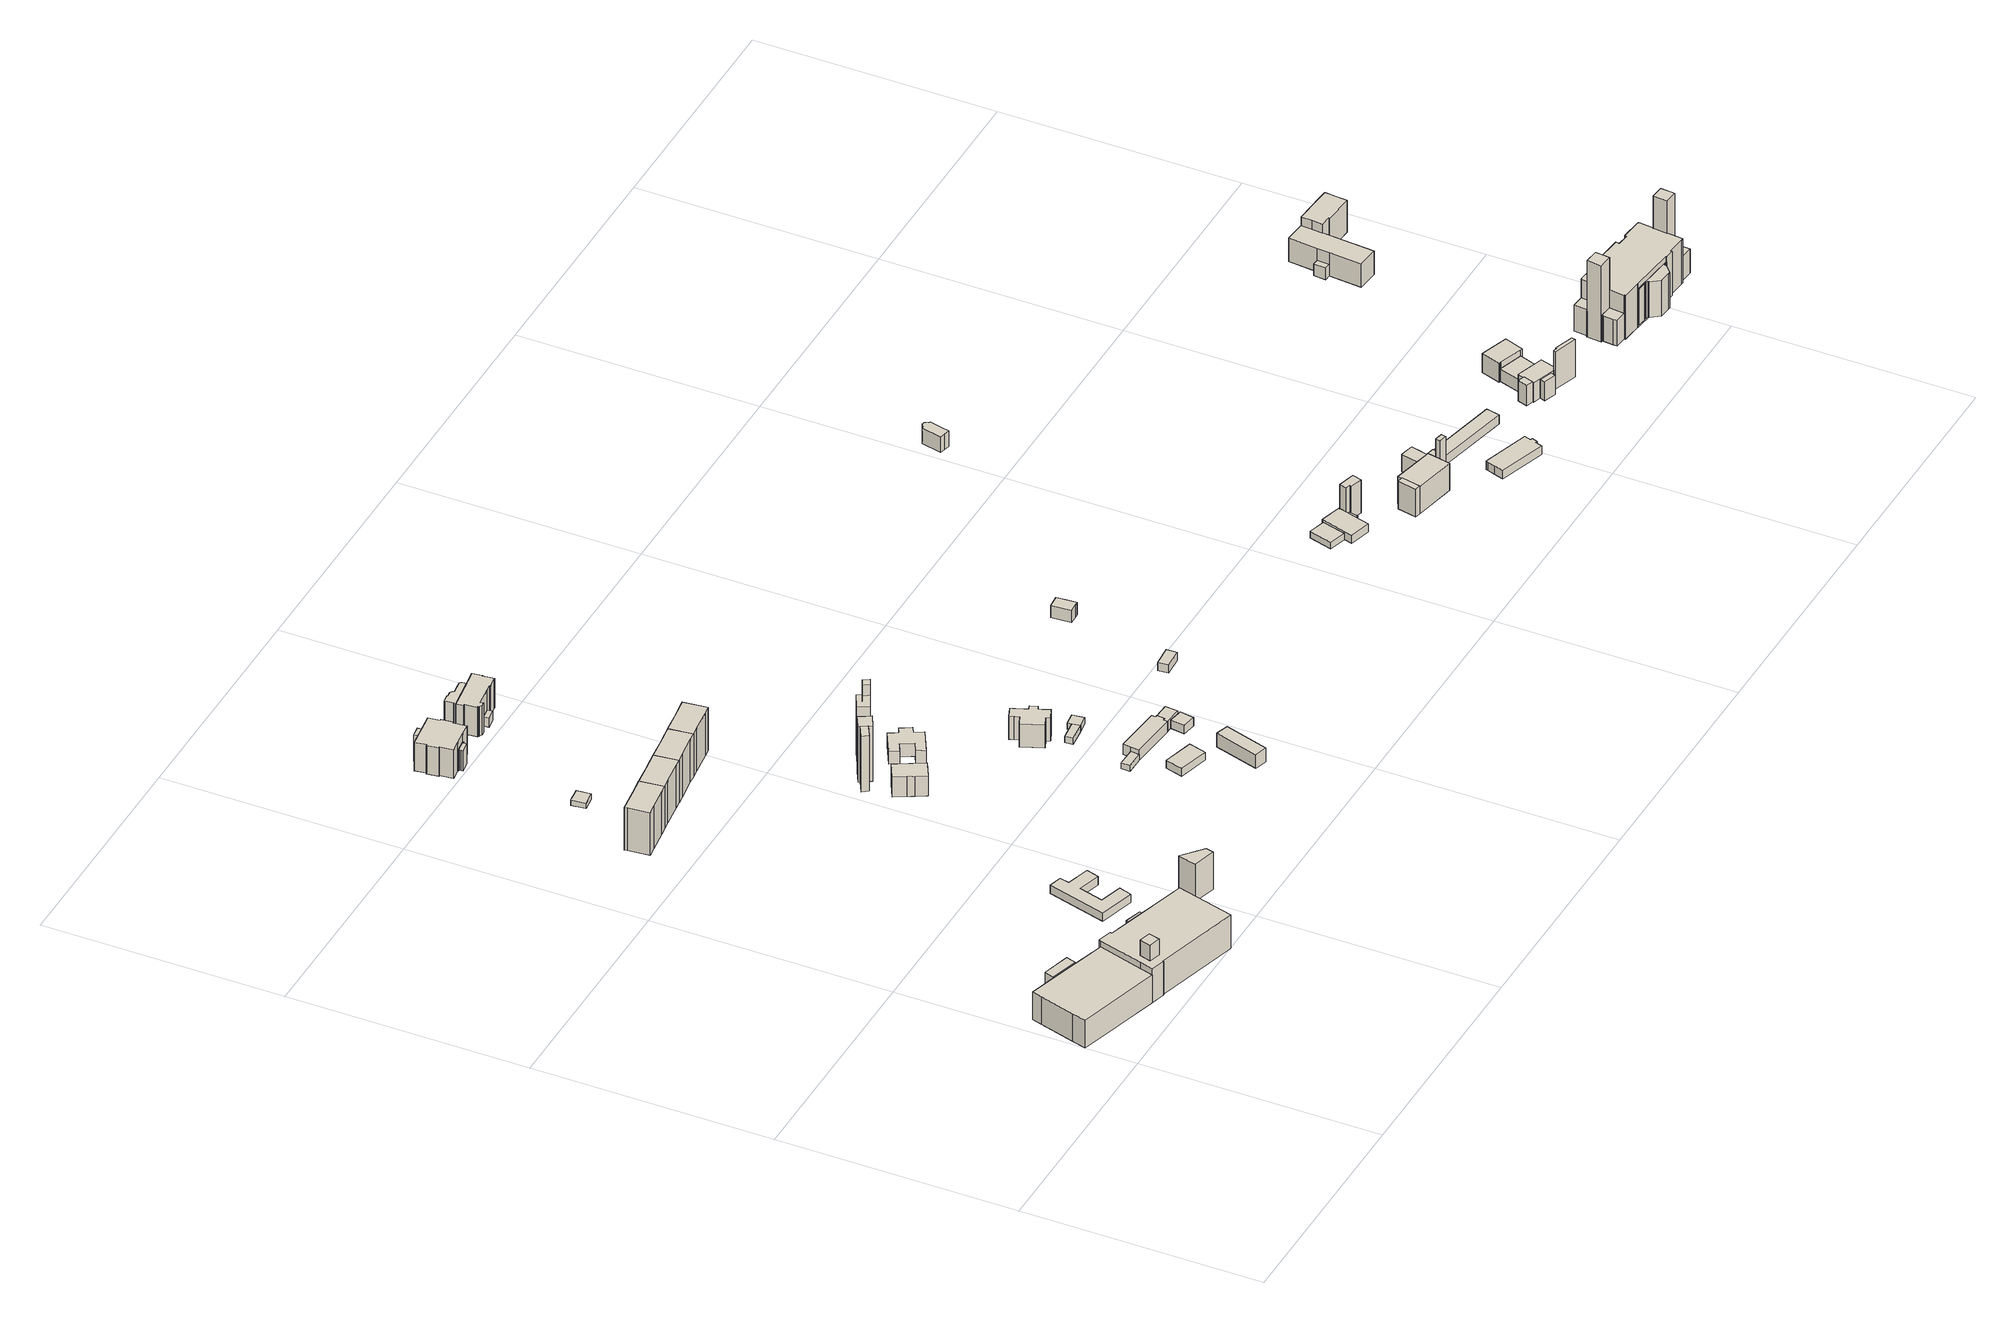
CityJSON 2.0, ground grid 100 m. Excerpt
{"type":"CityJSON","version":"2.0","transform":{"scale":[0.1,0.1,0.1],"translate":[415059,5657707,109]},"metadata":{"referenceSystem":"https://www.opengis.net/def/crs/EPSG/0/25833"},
"CityObjects":{
"building1":{"type":"Building","attributes":{"Dachtyp_tdc":"tdcLeanToRoof","Gemeindeschluessel":14612000,"Dachneigung":0,"QualitaetDacherkennung":100,"Geometrietyp2DReferenz":"3000","measuredHeight":12.72,"function":"31001_9998","roofType":"2100"},"geometry":[{"type":"Solid","lod":"1","boundaries":[[[[0,1,2,3,4,5,6,7,8]],[[9,10,11,12,13,14,15,16,17]],[[8,10,9,0]],[[7,11,10,8]],[[6,12,11,7]],[[5,13,12,6]],[[4,14,13,5]],[[3,15,14,4]],[[2,16,15,3]],[[1,17,16,2]],[[0,9,17,1]]]]}]},
"building2":{"type":"Building","attributes":{"Gemeindeschluessel":14612000,"Dachtyp_tdc":"tdcLeanToRoof","Dachneigung":0,"QualitaetDacherkennung":100,"Geometrietyp2DReferenz":"3000","measuredHeight":7.77,"function":"31001_9998","roofType":"2100"},"geometry":[{"type":"Solid","lod":"1","boundaries":[[[[18,19,20,21]],[[22,23,24,25]],[[21,23,22,18]],[[20,24,23,21]],[[19,25,24,20]],[[18,22,25,19]]]]}]},
"building3":{"type":"Building","attributes":{"Gemeindeschluessel":14612000,"Geometrietyp2DReferenz":"3000","BezugspunktDach":"2000","function":"31001_9998"},"children":["building3-1","building3-2"]},
"building3-1":{"type":"BuildingPart","attributes":{"Dachtyp_tdc":"tdcPyramidRoof","Dachneigung":71.19,"QualitaetDacherkennung":0,"Geometrietyp2DReferenz":"3000","measuredHeight":6.34},"parents":["building3"],"geometry":[{"type":"Solid","lod":"1","boundaries":[[[[26,27,28,29]],[[30,31,32,33]],[[29,31,30,26]],[[28,32,31,29]],[[27,33,32,28]],[[26,30,33,27]]]]}]},
"building3-2":{"type":"BuildingPart","attributes":{"Dachtyp_tdc":"tdcLeanToRoof","Dachneigung":0,"QualitaetDacherkennung":0,"Geometrietyp2DReferenz":"3000","measuredHeight":15.5},"parents":["building3"],"geometry":[{"type":"Solid","lod":"1","boundaries":[[[[34,35,36,37,38,39,40,41,42,43,44,45]],[[10,9,17,46,47,48,49,50,51,52,53,54]],[[45,9,10,34]],[[44,17,9,45]],[[43,46,17,44]],[[42,47,46,43]],[[41,48,47,42]],[[40,49,48,41]],[[39,50,49,40]],[[38,51,50,39]],[[37,52,51,38]],[[36,53,52,37]],[[35,54,53,36]],[[34,10,54,35]]]]}]},
"building4":{"type":"Building","attributes":{"Dachtyp_tdc":"tdcLeanToRoof","Gemeindeschluessel":14612000,"Dachneigung":0,"QualitaetDacherkennung":100,"Geometrietyp2DReferenz":"3000","measuredHeight":8.53,"function":"31001_9998","roofType":"2100"},"geometry":[{"type":"Solid","lod":"1","boundaries":[[[[55,56,57,58]],[[59,60,61,62]],[[58,60,59,55]],[[57,61,60,58]],[[56,62,61,57]],[[55,59,62,56]]]]}]},
"building5":{"type":"Building","attributes":{"Dachtyp_tdc":"tdcPolyFlatRoof","Gemeindeschluessel":14612000,"Dachneigung":0,"QualitaetDacherkennung":57,"Geometrietyp2DReferenz":"3000","measuredHeight":19.57,"function":"31001_9998","roofType":"1000"},"geometry":[{"type":"Solid","lod":"1","boundaries":[[[[63,64,65,66,67,68,69,70,71,72]],[[73,74,75,76,77,78,79,80,81,82]],[[72,74,73,63]],[[71,75,74,72]],[[70,76,75,71]],[[69,77,76,70]],[[68,78,77,69]],[[67,79,78,68]],[[66,80,79,67]],[[65,81,80,66]],[[64,82,81,65]],[[63,73,82,64]]]]}]},
"building6":{"type":"Building","attributes":{"Dachtyp_tdc":"tdcFreeFormRoof","Gemeindeschluessel":14612000,"Dachneigung":23.3,"QualitaetDacherkennung":18,"Geometrietyp2DReferenz":"3000","measuredHeight":4.49,"function":"31001_9998","roofType":"5000"},"geometry":[{"type":"Solid","lod":"1","boundaries":[[[[83,84,85,86,87,88,89,90,91,92]],[[93,94,95,96,97,98,99,100,101,102]],[[92,94,93,83]],[[91,95,94,92]],[[90,96,95,91]],[[89,97,96,90]],[[88,98,97,89]],[[87,99,98,88]],[[86,100,99,87]],[[85,101,100,86]],[[84,102,101,85]],[[83,93,102,84]]]]}]},
"building7":{"type":"Building","attributes":{"Dachtyp_tdc":"tdcPolyFlatRoof","Gemeindeschluessel":14612000,"Dachneigung":0,"QualitaetDacherkennung":59,"Geometrietyp2DReferenz":"3000","measuredHeight":19.53,"function":"31001_9998","roofType":"1000"},"geometry":[{"type":"Solid","lod":"1","boundaries":[[[[66,65,103,104,105,106,107,108]],[[109,110,111,112,113,114,115,116]],[[108,110,109,66]],[[107,111,110,108]],[[106,112,111,107]],[[105,113,112,106]],[[104,114,113,105]],[[103,115,114,104]],[[65,116,115,103]],[[66,109,116,65]]]]}]},
"building8":{"type":"Building","attributes":{"Dachtyp_tdc":"tdcPolyFlatRoof","Gemeindeschluessel":14612000,"Dachneigung":0,"QualitaetDacherkennung":91,"Geometrietyp2DReferenz":"3000","measuredHeight":2.49,"function":"31001_9998","roofType":"1000"},"geometry":[{"type":"Solid","lod":"1","boundaries":[[[[117,118,119,120]],[[121,122,123,124]],[[120,122,121,117]],[[119,123,122,120]],[[118,124,123,119]],[[117,121,124,118]]]]}]},
"building9":{"type":"Building","attributes":{"Dachtyp_tdc":"tdcFreeFormRoof","Gemeindeschluessel":14612000,"Dachneigung":44.5,"QualitaetDacherkennung":0,"Geometrietyp2DReferenz":"3000","BezugspunktDach":"2000","measuredHeight":17.09,"function":"31001_9998"},"geometry":[{"type":"Solid","lod":"1","boundaries":[[[[125,126,127,128,129]],[[130,131,132,133,134]],[[129,131,130,125]],[[128,132,131,129]],[[127,133,132,128]],[[126,134,133,127]],[[125,130,134,126]]]]}]},
"building10":{"type":"Building","attributes":{"Gemeindeschluessel":14612000,"Geometrietyp2DReferenz":"3000","function":"31001_9998","roofType":"9999"},"children":["building10-1","building10-2","building10-3"]},
"building10-1":{"type":"BuildingPart","attributes":{"Dachtyp_tdc":"tdcFreeFormRoof","Dachneigung":57.21,"QualitaetDacherkennung":17,"Geometrietyp2DReferenz":"3000","measuredHeight":10.07,"roofType":"5000"},"parents":["building10"],"geometry":[{"type":"Solid","lod":"1","boundaries":[[[[135,136,137,138,139,140,141,142,143,144]],[[145,146,147,148,149,150,151,152,153,154]],[[143,146,145,144]],[[142,147,146,143]],[[141,148,147,142]],[[140,149,148,141]],[[139,150,149,140]],[[138,151,150,139]],[[137,152,151,138]],[[136,153,152,137]],[[135,154,153,136]],[[144,145,154,135]]]]}]},
"building10-2":{"type":"BuildingPart","attributes":{"Dachtyp_tdc":"tdcGableRoof","Dachneigung":24.87,"QualitaetDacherkennung":44,"Geometrietyp2DReferenz":"3000","measuredHeight":12.62,"roofType":"3100"},"parents":["building10"],"geometry":[{"type":"Solid","lod":"1","boundaries":[[[[155,156,157,158]],[[159,160,161,162]],[[158,160,159,155]],[[157,161,160,158]],[[156,162,161,157]],[[155,159,162,156]]]]}]},
"building10-3":{"type":"BuildingPart","attributes":{"Dachtyp_tdc":"tdcTentRoof","Dachneigung":30.24,"QualitaetDacherkennung":61,"Geometrietyp2DReferenz":"3000","measuredHeight":15.61,"roofType":"3500"},"parents":["building10"],"geometry":[{"type":"Solid","lod":"1","boundaries":[[[[163,164,165,166,167,168,169,170,171,172,173,174,175,176,177,178]],[[179,180,181,159,162,182,183,184,185,186,187,146,145,188,189,190]],[[178,180,179,163]],[[177,181,180,178]],[[176,159,181,177]],[[175,162,159,176]],[[174,182,162,175]],[[173,183,182,174]],[[172,184,183,173]],[[171,185,184,172]],[[170,186,185,171]],[[169,187,186,170]],[[168,146,187,169]],[[167,145,146,168]],[[166,188,145,167]],[[165,189,188,166]],[[164,190,189,165]],[[163,179,190,164]]]]}]},
"building11":{"type":"Building","attributes":{"Dachtyp_tdc":"tdcPolyFlatRoof","Gemeindeschluessel":14612000,"Dachneigung":0,"QualitaetDacherkennung":56,"Geometrietyp2DReferenz":"3000","measuredHeight":19.68,"function":"31001_9998","roofType":"1000"},"geometry":[{"type":"Solid","lod":"1","boundaries":[[[[191,192,193,194,195,196,106,105]],[[197,198,199,200,201,202,203,204]],[[105,198,197,191]],[[106,199,198,105]],[[196,200,199,106]],[[195,201,200,196]],[[194,202,201,195]],[[193,203,202,194]],[[192,204,203,193]],[[191,197,204,192]]]]}]},
"building12":{"type":"Building","attributes":{"Dachtyp_tdc":"tdcFreeFormRoof","Gemeindeschluessel":14612000,"Dachneigung":40.75,"QualitaetDacherkennung":78,"Geometrietyp2DReferenz":"3000","measuredHeight":10.86,"function":"31001_9998","roofType":"5000"},"geometry":[{"type":"Solid","lod":"1","boundaries":[[[[205,206,207,208,209,210]],[[211,212,213,214,215,216]],[[210,212,211,205]],[[209,213,212,210]],[[208,214,213,209]],[[207,215,214,208]],[[206,216,215,207]],[[205,211,216,206]]]]}]},
"building13":{"type":"Building","attributes":{"Dachtyp_tdc":"tdcPolyFlatRoof","Gemeindeschluessel":14612000,"Dachneigung":0,"QualitaetDacherkennung":56,"Geometrietyp2DReferenz":"3000","measuredHeight":19.77,"function":"31001_9998","roofType":"1000"},"geometry":[{"type":"Solid","lod":"1","boundaries":[[[[217,218,219,220,221,222,223,224,225]],[[226,227,203,202,228,229,230,231,232]],[[225,227,226,217]],[[224,203,227,225]],[[223,202,203,224]],[[222,228,202,223]],[[221,229,228,222]],[[220,230,229,221]],[[219,231,230,220]],[[218,232,231,219]],[[217,226,232,218]]]]}]},
"building14":{"type":"Building","attributes":{"Gemeindeschluessel":14612000,"Geometrietyp2DReferenz":"3000","function":"31001_9998","roofType":"9999"},"children":["building14-1","building14-2"]},
"building14-1":{"type":"BuildingPart","attributes":{"Dachtyp_tdc":"tdcFreeFormRoof","Dachneigung":58.9,"QualitaetDacherkennung":4,"Geometrietyp2DReferenz":"3000","measuredHeight":26.84,"roofType":"5000"},"parents":["building14"],"geometry":[{"type":"Solid","lod":"1","boundaries":[[[[233,234,235,236]],[[237,238,239,240]],[[236,238,237,233]],[[235,239,238,236]],[[234,240,239,235]],[[233,237,240,234]]]]}]},
"building14-2":{"type":"BuildingPart","attributes":{"Dachtyp_tdc":"tdcFreeFormRoof","Dachneigung":58.97,"QualitaetDacherkennung":3,"Geometrietyp2DReferenz":"3000","measuredHeight":27.86,"roofType":"5000"},"parents":["building14"],"geometry":[{"type":"Solid","lod":"1","boundaries":[[[[241,242,234,233,243,244]],[[245,246,247,237,240,248]],[[244,246,245,241]],[[243,247,246,244]],[[233,237,247,243]],[[234,240,237,233]],[[242,248,240,234]],[[241,245,248,242]]]]}]},
"building15":{"type":"Building","attributes":{"Gemeindeschluessel":14612000,"Geometrietyp2DReferenz":"3000","function":"31001_9998","roofType":"9999"},"children":["building15-1","building15-2","building15-3"]},
"building15-1":{"type":"BuildingPart","attributes":{"Dachtyp_tdc":"tdcFreeFormRoof","Dachneigung":43.82,"QualitaetDacherkennung":15,"Geometrietyp2DReferenz":"3000","measuredHeight":6.69,"roofType":"5000"},"parents":["building15"],"geometry":[{"type":"Solid","lod":"1","boundaries":[[[[249,250,251,252,253,254,255,256,257,258,259]],[[260,261,262,263,264,265,266,267,268,269,270]],[[259,261,260,249]],[[258,262,261,259]],[[257,263,262,258]],[[256,264,263,257]],[[255,265,264,256]],[[254,266,265,255]],[[253,267,266,254]],[[252,268,267,253]],[[251,269,268,252]],[[250,270,269,251]],[[249,260,270,250]]]]}]},
"building15-2":{"type":"BuildingPart","attributes":{"Dachtyp_tdc":"tdcFreeFormRoof","Dachneigung":46.06,"QualitaetDacherkennung":39,"Geometrietyp2DReferenz":"3000","measuredHeight":14.89,"roofType":"5000"},"parents":["building15"],"geometry":[{"type":"Solid","lod":"1","boundaries":[[[[271,272,273,274,275,276,277,278,279,280,281,282,283,284,285,286]],[[287,288,289,290,291,292,293,294,295,296,297,298,299,300,301,302]],[[286,288,287,271]],[[285,289,288,286]],[[284,290,289,285]],[[283,291,290,284]],[[282,292,291,283]],[[281,293,292,282]],[[280,294,293,281]],[[279,295,294,280]],[[278,296,295,279]],[[277,297,296,278]],[[276,298,297,277]],[[275,299,298,276]],[[274,300,299,275]],[[273,301,300,274]],[[272,302,301,273]],[[271,287,302,272]]]]}]},
"building15-3":{"type":"BuildingPart","attributes":{"Dachtyp_tdc":"tdcHipAndGableRoof","Dachneigung":36.45,"QualitaetDacherkennung":40,"Geometrietyp2DReferenz":"3000","measuredHeight":15.83,"roofType":"5000"},"parents":["building15"],"geometry":[{"type":"Solid","lod":"1","boundaries":[[[[303,304,305,306,307,308,309,310,311,312,313,314,315,316,317,318,319,320,321,322,323,324,325]],[[326,327,328,329,330,331,332,333,270,269,267,266,334,335,336,337,338,339,340,302,301,300,341]],[[325,327,326,303]],[[324,328,327,325]],[[323,329,328,324]],[[322,330,329,323]],[[321,331,330,322]],[[320,332,331,321]],[[319,333,332,320]],[[318,270,333,319]],[[317,269,270,318]],[[316,267,269,317]],[[315,266,267,316]],[[314,334,266,315]],[[313,335,334,314]],[[312,336,335,313]],[[311,337,336,312]],[[310,338,337,311]],[[309,339,338,310]],[[308,340,339,309]],[[307,302,340,308]],[[306,301,302,307]],[[305,300,301,306]],[[304,341,300,305]],[[303,326,341,304]]]]}]},
"building16":{"type":"Building","attributes":{"Gemeindeschluessel":14612000,"Geometrietyp2DReferenz":"3000","function":"31001_9998","roofType":"9999"},"children":["building16-1","building16-2"]},
"building16-1":{"type":"BuildingPart","attributes":{"Dachtyp_tdc":"tdcFreeFormRoof","Dachneigung":53.61,"QualitaetDacherkennung":6,"Geometrietyp2DReferenz":"3000","measuredHeight":31.07,"roofType":"5000"},"parents":["building16"],"geometry":[{"type":"Solid","lod":"1","boundaries":[[[[342,343,344,345]],[[346,347,348,349]],[[345,347,346,342]],[[344,348,347,345]],[[343,349,348,344]],[[342,346,349,343]]]]}]},
"building16-2":{"type":"BuildingPart","attributes":{"Dachtyp_tdc":"tdcGableRoof","Dachneigung":50.48,"QualitaetDacherkennung":3,"Geometrietyp2DReferenz":"3000","measuredHeight":27.42,"roofType":"3100"},"parents":["building16"],"geometry":[{"type":"Solid","lod":"1","boundaries":[[[[350,351,352,353]],[[354,355,349,356]],[[353,355,354,350]],[[352,349,355,353]],[[351,356,349,352]],[[350,354,356,351]]]]}]},
"building17":{"type":"Building","attributes":{"name":"Saloppe","Dachtyp_tdc":"tdcPolyFlatRoof","Gemeindeschluessel":14612000,"Dachneigung":5.24,"QualitaetDacherkennung":84,"Geometrietyp2DReferenz":"3000","measuredHeight":2.92,"function":"31001_2081","roofType":"2100"},"geometry":[{"type":"Solid","lod":"1","boundaries":[[[[357,358,359,360]],[[361,362,363,364]],[[360,362,361,357]],[[359,363,362,360]],[[358,364,363,359]],[[357,361,364,358]]]]}]},
"building18":{"type":"Building","attributes":{"Dachtyp_tdc":"tdcFreeFormRoof","Gemeindeschluessel":14612000,"Dachneigung":10.01,"QualitaetDacherkennung":29,"Geometrietyp2DReferenz":"3000","measuredHeight":7.7,"function":"31001_9998","roofType":"5000"},"geometry":[{"type":"Solid","lod":"1","boundaries":[[[[365,366,367,368,369,370,371,372,373,374,375,376]],[[377,378,379,380,381,382,383,384,385,386,387,388]],[[376,378,377,365]],[[375,379,378,376]],[[374,380,379,375]],[[373,381,380,374]],[[372,382,381,373]],[[371,383,382,372]],[[370,384,383,371]],[[369,385,384,370]],[[368,386,385,369]],[[367,387,386,368]],[[366,388,387,367]],[[365,377,388,366]]]]}]},
"building19":{"type":"Building","attributes":{"Dachtyp_tdc":"tdcPolyFlatRoof","Gemeindeschluessel":14612000,"Dachneigung":4.36,"QualitaetDacherkennung":92,"Geometrietyp2DReferenz":"3000","measuredHeight":3.87,"function":"31001_9998","roofType":"2100"},"geometry":[{"type":"Solid","lod":"1","boundaries":[[[[389,390,391,392]],[[393,394,395,396]],[[392,394,393,389]],[[391,395,394,392]],[[390,396,395,391]],[[389,393,396,390]]]]}]},
"building20":{"type":"Building","attributes":{"name":"Saloppe","Dachtyp_tdc":"tdcHipAndGableRoof","Gemeindeschluessel":14612000,"Dachneigung":24.17,"QualitaetDacherkennung":67,"Geometrietyp2DReferenz":"3000","measuredHeight":5.65,"function":"31001_2081","roofType":"5000"},"geometry":[{"type":"Solid","lod":"1","boundaries":[[[[397,398,399,400,401,402,403,404,405,406]],[[407,408,409,410,411,362,361,412,413,414]],[[406,408,407,397]],[[405,409,408,406]],[[404,410,409,405]],[[403,411,410,404]],[[402,362,411,403]],[[401,361,362,402]],[[400,412,361,401]],[[399,413,412,400]],[[398,414,413,399]],[[397,407,414,398]]]]}]},
"building21":{"type":"Building","attributes":{"Dachtyp_tdc":"tdcFreeFormRoof","Gemeindeschluessel":14612000,"Dachneigung":32.99,"QualitaetDacherkennung":6,"Geometrietyp2DReferenz":"3000","measuredHeight":7.12,"function":"31001_9998","roofType":"5000"},"geometry":[{"type":"Solid","lod":"1","boundaries":[[[[415,416,417,418]],[[419,420,421,422]],[[418,420,419,415]],[[417,421,420,418]],[[416,422,421,417]],[[415,419,422,416]]]]}]},
"building22":{"type":"Building","attributes":{"Dachtyp_tdc":"tdcFreeFormRoof","Gemeindeschluessel":14612000,"Dachneigung":35.72,"QualitaetDacherkennung":44,"Geometrietyp2DReferenz":"3000","measuredHeight":12.34,"function":"31001_9998","roofType":"5000"},"geometry":[{"type":"Solid","lod":"1","boundaries":[[[[423,424,425,426,427,428,429,430,431,432,433,434,435,436]],[[437,438,439,440,441,442,443,444,445,446,447,448,449,450]],[[436,438,437,423]],[[435,439,438,436]],[[434,440,439,435]],[[433,441,440,434]],[[432,442,441,433]],[[431,443,442,432]],[[430,444,443,431]],[[429,445,444,430]],[[428,446,445,429]],[[427,447,446,428]],[[426,448,447,427]],[[425,449,448,426]],[[424,450,449,425]],[[423,437,450,424]]]]}]},
"building23":{"type":"Building","attributes":{"Dachtyp_tdc":"tdcPolyFlatRoof","Gemeindeschluessel":14612000,"Dachneigung":10.22,"QualitaetDacherkennung":66,"Geometrietyp2DReferenz":"3000","measuredHeight":3.21,"function":"31001_9998","roofType":"2100"},"geometry":[{"type":"Solid","lod":"1","boundaries":[[[[451,452,453,454]],[[455,456,457,458]],[[454,456,455,451]],[[453,457,456,454]],[[452,458,457,453]],[[451,455,458,452]]]]}]},
"building24":{"type":"Building","attributes":{"Dachtyp_tdc":"tdcHipAndGableRoof","Gemeindeschluessel":14612000,"Dachneigung":31.99,"QualitaetDacherkennung":55,"Geometrietyp2DReferenz":"3000","measuredHeight":4.82,"function":"31001_9998","roofType":"5000"},"geometry":[{"type":"Solid","lod":"1","boundaries":[[[[459,460,461,462]],[[463,464,465,466]],[[462,464,463,459]],[[461,465,464,462]],[[460,466,465,461]],[[459,463,466,460]]]]}]},
"building25":{"type":"Building","attributes":{"name":"Saloppe","Dachtyp_tdc":"tdcPolyFlatRoof","Gemeindeschluessel":14612000,"Dachneigung":15.37,"QualitaetDacherkennung":37,"Geometrietyp2DReferenz":"3000","measuredHeight":5.13,"function":"31001_2081","roofType":"2100"},"geometry":[{"type":"Solid","lod":"1","boundaries":[[[[467,468,469,470,471,472]],[[473,474,475,476,477,478]],[[472,474,473,467]],[[471,475,474,472]],[[470,476,475,471]],[[469,477,476,470]],[[468,478,477,469]],[[467,473,478,468]]]]}]},
"building26":{"type":"Building","attributes":{"Dachtyp_tdc":"tdcPolyFlatRoof","Gemeindeschluessel":14612000,"Dachneigung":6.93,"QualitaetDacherkennung":84,"Geometrietyp2DReferenz":"3000","measuredHeight":3.16,"function":"31001_9998","roofType":"2100"},"geometry":[{"type":"Solid","lod":"1","boundaries":[[[[451,454,479,480,481]],[[482,483,484,485,486]],[[481,483,482,451]],[[480,484,483,481]],[[479,485,484,480]],[[454,486,485,479]],[[451,482,486,454]]]]}]},
"building27":{"type":"Building","attributes":{"Dachtyp_tdc":"tdcGableRoof","Gemeindeschluessel":14612000,"Dachneigung":29.44,"QualitaetDacherkennung":40,"Geometrietyp2DReferenz":"3000","measuredHeight":4.33,"function":"31001_9998","roofType":"3100"},"geometry":[{"type":"Solid","lod":"1","boundaries":[[[[487,488,489,490]],[[491,492,493,494]],[[490,492,491,487]],[[489,493,492,490]],[[488,494,493,489]],[[487,491,494,488]]]]}]},
"building28":{"type":"Building","attributes":{"Dachtyp_tdc":"tdcFreeFormRoof","Gemeindeschluessel":14612000,"Dachneigung":40.95,"QualitaetDacherkennung":19,"Geometrietyp2DReferenz":"3000","measuredHeight":7.59,"function":"31001_9998","roofType":"5000"},"geometry":[{"type":"Solid","lod":"1","boundaries":[[[[495,496,497,498,499,500]],[[501,502,503,504,505,506]],[[500,502,501,495]],[[499,503,502,500]],[[498,504,503,499]],[[497,505,504,498]],[[496,506,505,497]],[[495,501,506,496]]]]}]},
"building29":{"type":"Building","attributes":{"Dachtyp_tdc":"tdcPolyFlatRoof","Gemeindeschluessel":14612000,"Dachneigung":0,"QualitaetDacherkennung":62,"Geometrietyp2DReferenz":"3000","measuredHeight":3.06,"function":"31001_9998","roofType":"1000"},"geometry":[{"type":"Solid","lod":"1","boundaries":[[[[507,508,509,510]],[[511,512,513,514]],[[510,512,511,507]],[[509,513,512,510]],[[508,514,513,509]],[[507,511,514,508]]]]}]},
"building30":{"type":"Building","attributes":{"Dachtyp_tdc":"tdcPolyFlatRoof","Gemeindeschluessel":14612000,"Dachneigung":0,"QualitaetDacherkennung":63,"Geometrietyp2DReferenz":"3000","measuredHeight":3.75,"function":"31001_9998","roofType":"1000"},"geometry":[{"type":"Solid","lod":"1","boundaries":[[[[515,516,517,518,519,520,521,522,523]],[[524,525,526,527,528,529,530,531,532]],[[523,525,524,515]],[[522,526,525,523]],[[521,527,526,522]],[[520,528,527,521]],[[519,529,528,520]],[[518,530,529,519]],[[517,531,530,518]],[[516,532,531,517]],[[515,524,532,516]]]]}]},
"building31":{"type":"Building","attributes":{"Dachtyp_tdc":"tdcPolyFlatRoof","Gemeindeschluessel":14612000,"Dachneigung":0,"QualitaetDacherkennung":0,"Geometrietyp2DReferenz":"3000","BezugspunktDach":"2000","measuredHeight":3,"function":"31001_9998"},"geometry":[{"type":"Solid","lod":"1","boundaries":[[[[533,534,535,536,537]],[[538,539,540,541,542]],[[537,539,538,533]],[[536,540,539,537]],[[535,541,540,536]],[[534,542,541,535]],[[533,538,542,534]]]]}]},
"building32":{"type":"Building","attributes":{"Dachtyp_tdc":"tdcFreeFormRoof","Gemeindeschluessel":14612000,"Dachneigung":42.59,"QualitaetDacherkennung":12,"Geometrietyp2DReferenz":"3000","measuredHeight":16.1,"function":"31001_9998","roofType":"5000"},"geometry":[{"type":"Solid","lod":"1","boundaries":[[[[543,544,545,546,547,548]],[[549,550,541,540,539,551]],[[548,550,549,543]],[[547,541,550,548]],[[546,540,541,547]],[[545,539,540,546]],[[544,551,539,545]],[[543,549,551,544]]]]}]},
"building33":{"type":"Building","attributes":{"Gemeindeschluessel":14612000,"Geometrietyp2DReferenz":"3000","function":"31001_9998","roofType":"9999"},"children":["building33-1","building33-2"]},
"building33-1":{"type":"BuildingPart","attributes":{"Dachtyp_tdc":"tdcGableRoof","Dachneigung":21.62,"QualitaetDacherkennung":89,"Geometrietyp2DReferenz":"3000","measuredHeight":13.64,"roofType":"3100"},"parents":["building33"],"geometry":[{"type":"Solid","lod":"1","boundaries":[[[[552,553,554,555]],[[556,557,558,559]],[[555,557,556,552]],[[554,558,557,555]],[[553,559,558,554]],[[552,556,559,553]]]]}]},
"building33-2":{"type":"BuildingPart","attributes":{"Dachtyp_tdc":"tdcGableRoof","Dachneigung":21.42,"QualitaetDacherkennung":74,"Geometrietyp2DReferenz":"3000","measuredHeight":13.55,"roofType":"3100"},"parents":["building33"],"geometry":[{"type":"Solid","lod":"1","boundaries":[[[[560,561,562,563,564,565]],[[566,567,568,558,557,569]],[[565,567,566,560]],[[564,568,567,565]],[[563,558,568,564]],[[562,557,558,563]],[[561,569,557,562]],[[560,566,569,561]]]]}]},
"building34":{"type":"Building","attributes":{"Dachtyp_tdc":"tdcGableRoof","Gemeindeschluessel":14612000,"Dachneigung":17.18,"QualitaetDacherkennung":82,"Geometrietyp2DReferenz":"3000","measuredHeight":7.63,"function":"31001_9998","roofType":"3100"},"geometry":[{"type":"Solid","lod":"1","boundaries":[[[[570,571,572,573,574,575,576,577,578,579,580,581,582]],[[583,584,585,586,587,588,589,590,591,592,593,594,595]],[[582,584,583,570]],[[581,585,584,582]],[[580,586,585,581]],[[579,587,586,580]],[[578,588,587,579]],[[577,589,588,578]],[[576,590,589,577]],[[575,591,590,576]],[[574,592,591,575]],[[573,593,592,574]],[[572,594,593,573]],[[571,595,594,572]],[[570,583,595,571]]]]}]},
"building35":{"type":"Building","attributes":{"Dachtyp_tdc":"tdcFreeFormRoof","Gemeindeschluessel":14612000,"Dachneigung":28.5,"QualitaetDacherkennung":89,"Geometrietyp2DReferenz":"3000","measuredHeight":8.96,"function":"31001_9998","roofType":"5000"},"geometry":[{"type":"Solid","lod":"1","boundaries":[[[[596,597,598,599,600,601,602,603]],[[604,605,606,607,608,609,610,611]],[[603,605,604,596]],[[602,606,605,603]],[[601,607,606,602]],[[600,608,607,601]],[[599,609,608,600]],[[598,610,609,599]],[[597,611,610,598]],[[596,604,611,597]]]]}]},
"building36":{"type":"Building","attributes":{"Dachtyp_tdc":"tdcFreeFormRoof","Gemeindeschluessel":14612000,"Dachneigung":45.61,"QualitaetDacherkennung":1,"Geometrietyp2DReferenz":"3000","measuredHeight":14.46,"function":"31001_9998","roofType":"5000"},"geometry":[{"type":"Solid","lod":"1","boundaries":[[[[612,613,614,615,616]],[[617,618,619,620,621]],[[616,618,617,612]],[[615,619,618,616]],[[614,620,619,615]],[[613,621,620,614]],[[612,617,621,613]]]]}]},
"building37":{"type":"Building","attributes":{"Dachtyp_tdc":"tdcFreeFormRoof","Gemeindeschluessel":14612000,"Dachneigung":36.59,"QualitaetDacherkennung":25,"Geometrietyp2DReferenz":"3000","measuredHeight":5.51,"function":"31001_9998","roofType":"5000"},"geometry":[{"type":"Solid","lod":"1","boundaries":[[[[622,623,624,625,626,627,628,629,630,631,632]],[[633,634,635,636,637,638,639,640,641,642,643]],[[632,634,633,622]],[[631,635,634,632]],[[630,636,635,631]],[[629,637,636,630]],[[628,638,637,629]],[[627,639,638,628]],[[626,640,639,627]],[[625,641,640,626]],[[624,642,641,625]],[[623,643,642,624]],[[622,633,643,623]]]]}]},
"building38":{"type":"Building","attributes":{"Gemeindeschluessel":14612000,"Geometrietyp2DReferenz":"3000","function":"31001_9998","roofType":"9999"},"children":["building38-1","building38-2"]},
"building38-1":{"type":"BuildingPart","attributes":{"Dachtyp_tdc":"tdcHipAndGableRoof","Dachneigung":57.95,"QualitaetDacherkennung":14,"Geometrietyp2DReferenz":"3000","measuredHeight":6.53,"roofType":"5000"},"parents":["building38"],"geometry":[{"type":"Solid","lod":"1","boundaries":[[[[644,645,646,647,648,649,650,651]],[[652,653,654,655,656,657,658,659]],[[651,653,652,644]],[[650,654,653,651]],[[649,655,654,650]],[[648,656,655,649]],[[647,657,656,648]],[[646,658,657,647]],[[645,659,658,646]],[[644,652,659,645]]]]}]},
"building38-2":{"type":"BuildingPart","attributes":{"Dachtyp_tdc":"tdcPolyFlatRoof","Dachneigung":15.44,"QualitaetDacherkennung":70,"Geometrietyp2DReferenz":"3000","measuredHeight":4.87,"roofType":"2100"},"parents":["building38"],"geometry":[{"type":"Solid","lod":"1","boundaries":[[[[660,661,662,663,664,665,666]],[[657,667,668,669,670,671,658]],[[666,667,657,660]],[[665,668,667,666]],[[664,669,668,665]],[[663,670,669,664]],[[662,671,670,663]],[[661,658,671,662]],[[660,657,658,661]]]]}]},
"building39":{"type":"Building","attributes":{"Dachtyp_tdc":"tdcGableRoof","Gemeindeschluessel":14612000,"Dachneigung":13.34,"QualitaetDacherkennung":74,"Geometrietyp2DReferenz":"3000","measuredHeight":9.62,"function":"31001_9998","roofType":"3100"},"geometry":[{"type":"Solid","lod":"1","boundaries":[[[[672,673,674,675]],[[676,677,678,679]],[[675,677,676,672]],[[674,678,677,675]],[[673,679,678,674]],[[672,676,679,673]]]]}]},
"building40":{"type":"Building","attributes":{"Gemeindeschluessel":14612000,"Geometrietyp2DReferenz":"3000","function":"31001_9998","roofType":"9999"},"children":["building40-1","building40-2","building40-3","building40-4"]},
"building40-1":{"type":"BuildingPart","attributes":{"Dachtyp_tdc":"tdcGableRoof","Dachneigung":14.43,"QualitaetDacherkennung":68,"Geometrietyp2DReferenz":"3000","measuredHeight":9.48,"roofType":"3100"},"parents":["building40"],"geometry":[{"type":"Solid","lod":"1","boundaries":[[[[680,681,682,683,684,685,686,687,688,689,690,691,692,693]],[[694,695,696,697,698,699,700,701,702,703,704,705,706,707]],[[692,695,694,693]],[[691,696,695,692]],[[690,697,696,691]],[[689,698,697,690]],[[688,699,698,689]],[[687,700,699,688]],[[686,701,700,687]],[[685,702,701,686]],[[684,703,702,685]],[[683,704,703,684]],[[682,705,704,683]],[[681,706,705,682]],[[680,707,706,681]],[[693,694,707,680]]]]}]},
"building40-2":{"type":"BuildingPart","attributes":{"Dachtyp_tdc":"tdcGableRoof","Dachneigung":15.06,"QualitaetDacherkennung":47,"Geometrietyp2DReferenz":"3000","measuredHeight":6.53,"roofType":"3100"},"parents":["building40"],"geometry":[{"type":"Solid","lod":"1","boundaries":[[[[708,709,710,711]],[[712,695,694,713]],[[711,695,712,708]],[[710,694,695,711]],[[709,713,694,710]],[[708,712,713,709]]]]}]},
"building40-3":{"type":"BuildingPart","attributes":{"Dachtyp_tdc":"tdcPolyFlatRoof","Dachneigung":14.61,"QualitaetDacherkennung":71,"Geometrietyp2DReferenz":"3000","measuredHeight":8.87,"roofType":"2100"},"parents":["building40"],"geometry":[{"type":"Solid","lod":"1","boundaries":[[[[714,715,716,717]],[[701,718,719,702]],[[716,718,701,717]],[[715,719,718,716]],[[714,702,719,715]],[[717,701,702,714]]]]}]},
"building40-4":{"type":"BuildingPart","attributes":{"Dachtyp_tdc":"tdcGableRoof","Dachneigung":14.56,"QualitaetDacherkennung":81,"Geometrietyp2DReferenz":"3000","measuredHeight":9.46,"roofType":"3100"},"parents":["building40"],"geometry":[{"type":"Solid","lod":"1","boundaries":[[[[720,721,722,723,724,725,726]],[[713,727,728,729,730,731,712]],[[726,727,713,720]],[[725,728,727,726]],[[724,729,728,725]],[[723,730,729,724]],[[722,731,730,723]],[[721,712,731,722]],[[720,713,712,721]]]]}]},
"building41":{"type":"Building","attributes":{"Dachtyp_tdc":"tdcFreeFormRoof","Gemeindeschluessel":14612000,"Dachneigung":70.85,"QualitaetDacherkennung":9,"Geometrietyp2DReferenz":"3000","measuredHeight":18.38,"function":"31001_9998","roofType":"5000"},"geometry":[{"type":"Solid","lod":"1","boundaries":[[[[732,733,734,735,736,737]],[[738,739,740,741,742,743]],[[737,739,738,732]],[[736,740,739,737]],[[735,741,740,736]],[[734,742,741,735]],[[733,743,742,734]],[[732,738,743,733]]]]}]},
"building42":{"type":"Building","attributes":{"name":"Schloss Albrechtsberg","Gemeindeschluessel":14612000,"QualitaetDacherkennung":100,"Geometrietyp2DReferenz":"3000","function":"31001_3031","roofType":"9999"},"children":["building42-1","building42-2","building42-3","building42-4","building42-5","building42-6","building42-7","building42-8","building42-9"]},
"building42-1":{"type":"BuildingPart","attributes":{"Dachtyp_tdc":"tdcGableRoof","Dachneigung":34.93,"QualitaetDacherkennung":100,"Geometrietyp2DReferenz":"3000","measuredHeight":18.59,"roofType":"3100"},"parents":["building42"],"geometry":[{"type":"Solid","lod":"1","boundaries":[[[[744,745,746,747,748,749]],[[750,751,752,753,754,755]],[[749,751,750,744]],[[748,752,751,749]],[[747,753,752,748]],[[746,754,753,747]],[[745,755,754,746]],[[744,750,755,745]]]]}]},
"building42-2":{"type":"BuildingPart","attributes":{"Dachtyp_tdc":"tdcPyramidRoof","Dachneigung":36.44,"QualitaetDacherkennung":100,"Geometrietyp2DReferenz":"3000","measuredHeight":35.7,"roofType":"3500"},"parents":["building42"],"geometry":[{"type":"Solid","lod":"1","boundaries":[[[[756,757,758,759,760]],[[761,762,763,764,765]],[[760,762,761,756]],[[759,763,762,760]],[[758,764,763,759]],[[757,765,764,758]],[[756,761,765,757]]]]}]},
"building42-3":{"type":"BuildingPart","attributes":{"Dachtyp_tdc":"tdcLeanToRoof","Dachneigung":0,"QualitaetDacherkennung":100,"Geometrietyp2DReferenz":"3000","measuredHeight":11.74,"roofType":"2100"},"parents":["building42"],"geometry":[{"type":"Solid","lod":"1","boundaries":[[[[766,767,768,769]],[[770,771,772,773]],[[769,771,770,766]],[[768,772,771,769]],[[767,773,772,768]],[[766,770,773,767]]]]}]},
"building42-4":{"type":"BuildingPart","attributes":{"Dachtyp_tdc":"tdcTentRoof","Dachneigung":16.37,"QualitaetDacherkennung":100,"Geometrietyp2DReferenz":"3000","measuredHeight":17.75,"roofType":"3500"},"parents":["building42"],"geometry":[{"type":"Solid","lod":"1","boundaries":[[[[774,775,776,777,778,779,780,781,782,783,784,785,786,787,788,789,790,791,792,793]],[[794,795,796,797,798,799,800,801,802,803,804,805,806,807,808,809,810,811,812,813]],[[793,795,794,774]],[[792,796,795,793]],[[791,797,796,792]],[[790,798,797,791]],[[789,799,798,790]],[[788,800,799,789]],[[787,801,800,788]],[[786,802,801,787]],[[785,803,802,786]],[[784,804,803,785]],[[783,805,804,784]],[[782,806,805,783]],[[781,807,806,782]],[[780,808,807,781]],[[779,809,808,780]],[[778,810,809,779]],[[777,811,810,778]],[[776,812,811,777]],[[775,813,812,776]],[[774,794,813,775]]]]}]},
"building42-5":{"type":"BuildingPart","attributes":{"Dachtyp_tdc":"tdcPolyFlatRoof","Dachneigung":0,"QualitaetDacherkennung":100,"Geometrietyp2DReferenz":"3000","measuredHeight":11.78,"roofType":"1000"},"parents":["building42"],"geometry":[{"type":"Solid","lod":"1","boundaries":[[[[814,815,816,817,818,819,820,821]],[[822,823,824,825,826,827,828,829]],[[821,823,822,814]],[[820,824,823,821]],[[819,825,824,820]],[[818,826,825,819]],[[817,827,826,818]],[[816,828,827,817]],[[815,829,828,816]],[[814,822,829,815]]]]}]},
"building42-6":{"type":"BuildingPart","attributes":{"Dachtyp_tdc":"tdcGableRoof","Dachneigung":12.4,"QualitaetDacherkennung":100,"Geometrietyp2DReferenz":"3000","measuredHeight":21.45,"roofType":"3100"},"parents":["building42"],"geometry":[{"type":"Solid","lod":"1","boundaries":[[[[830,831,832,833,834,835,836,837,838,839,840,841,842,843,844,845,846,847,848,849,850,851,852,853,854,855,856,857,858]],[[859,860,861,862,863,864,865,866,867,868,869,870,871,872,873,874,875,876,877,878,879,880,881,882,883,884,885,886,887]],[[858,860,859,830]],[[857,861,860,858]],[[856,862,861,857]],[[855,863,862,856]],[[854,864,863,855]],[[853,865,864,854]],[[852,866,865,853]],[[851,867,866,852]],[[850,868,867,851]],[[849,869,868,850]],[[848,870,869,849]],[[847,871,870,848]],[[846,872,871,847]],[[845,873,872,846]],[[844,874,873,845]],[[843,875,874,844]],[[842,876,875,843]],[[841,877,876,842]],[[840,878,877,841]],[[839,879,878,840]],[[838,880,879,839]],[[837,881,880,838]],[[836,882,881,837]],[[835,883,882,836]],[[834,884,883,835]],[[833,885,884,834]],[[832,886,885,833]],[[831,887,886,832]],[[830,859,887,831]]]]}]},
"building42-7":{"type":"BuildingPart","attributes":{"Dachtyp_tdc":"tdcLeanToRoof","Dachneigung":0,"QualitaetDacherkennung":100,"Geometrietyp2DReferenz":"3000","measuredHeight":11.99,"roofType":"2100"},"parents":["building42"],"geometry":[{"type":"Solid","lod":"1","boundaries":[[[[888,889,890,891,892,893]],[[894,895,896,897,898,899]],[[893,895,894,888]],[[892,896,895,893]],[[891,897,896,892]],[[890,898,897,891]],[[889,899,898,890]],[[888,894,899,889]]]]}]},
"building42-8":{"type":"BuildingPart","attributes":{"Dachtyp_tdc":"tdcPolyFlatRoof","Dachneigung":0,"QualitaetDacherkennung":100,"Geometrietyp2DReferenz":"3000","measuredHeight":11.14,"roofType":"1000"},"parents":["building42"],"geometry":[{"type":"Solid","lod":"1","boundaries":[[[[900,901,902,903,904]],[[905,906,907,908,909]],[[904,906,905,900]],[[903,907,906,904]],[[902,908,907,903]],[[901,909,908,902]],[[900,905,909,901]]]]}]},
"building42-9":{"type":"BuildingPart","attributes":{"Dachtyp_tdc":"tdcPyramidRoof","Dachneigung":36.44,"QualitaetDacherkennung":100,"Geometrietyp2DReferenz":"3000","measuredHeight":36.29,"roofType":"3500"},"parents":["building42"],"geometry":[{"type":"Solid","lod":"1","boundaries":[[[[910,911,912,913]],[[898,914,915,899]],[[913,914,898,910]],[[912,915,914,913]],[[911,899,915,912]],[[910,898,899,911]]]]}]},
"building43":{"type":"Building","attributes":{"name":"JugendKunstschule Dresden","Dachtyp_tdc":"tdcFreeFormRoof","Gemeindeschluessel":14612000,"Dachneigung":19.21,"QualitaetDacherkennung":77,"Geometrietyp2DReferenz":"3000","measuredHeight":5.56,"function":"31001_3021","roofType":"5000"},"geometry":[{"type":"Solid","lod":"1","boundaries":[[[[916,917,918,919]],[[920,921,922,923]],[[919,921,920,916]],[[918,922,921,919]],[[917,923,922,918]],[[916,920,923,917]]]]}]},
"building44":{"type":"Building","attributes":{"name":"JugendKunstschule Dresden","Gemeindeschluessel":14612000,"Geometrietyp2DReferenz":"3000","function":"31001_3021","roofType":"9999"},"children":["building44-1","building44-2","building44-3"]},
"building44-1":{"type":"BuildingPart","attributes":{"Dachtyp_tdc":"tdcGableRoof","Dachneigung":14.26,"QualitaetDacherkennung":66,"Geometrietyp2DReferenz":"3000","measuredHeight":15.32,"roofType":"3100"},"parents":["building44"],"geometry":[{"type":"Solid","lod":"1","boundaries":[[[[924,925,926,927,928,929,930,931,932,933,934]],[[935,936,937,938,939,940,941,942,943,944,945]],[[934,936,935,924]],[[933,937,936,934]],[[932,938,937,933]],[[931,939,938,932]],[[930,940,939,931]],[[929,941,940,930]],[[928,942,941,929]],[[927,943,942,928]],[[926,944,943,927]],[[925,945,944,926]],[[924,935,945,925]]]]}]},
"building44-2":{"type":"BuildingPart","attributes":{"Dachtyp_tdc":"tdcHipAndGableRoof","Dachneigung":13.85,"QualitaetDacherkennung":91,"Geometrietyp2DReferenz":"3000","measuredHeight":11.44,"roofType":"5000"},"parents":["building44"],"geometry":[{"type":"Solid","lod":"1","boundaries":[[[[946,947,948,949,950,951,952]],[[953,954,955,939,937,956,957]],[[952,954,953,946]],[[951,955,954,952]],[[950,939,955,951]],[[949,937,939,950]],[[948,956,937,949]],[[947,957,956,948]],[[946,953,957,947]]]]}]},
"building44-3":{"type":"BuildingPart","attributes":{"Dachtyp_tdc":"tdcPolyFlatRoof","Dachneigung":0,"QualitaetDacherkennung":40,"Geometrietyp2DReferenz":"3000","measuredHeight":14.13,"roofType":"1000"},"parents":["building44"],"geometry":[{"type":"Solid","lod":"1","boundaries":[[[[958,959,960,961]],[[962,963,941,940]],[[961,963,962,958]],[[960,941,963,961]],[[959,940,941,960]],[[958,962,940,959]]]]}]}
},
"vertices":[
[377,170,129],[433,361,129],[300,400,129],[185,434,129],[75,466,129],[63,423,129],[20,275,129],[3,216,129],[360,115,129],[377,170,2],[360,115,2],[3,216,2],[20,275,2],[63,423,2],[75,466,2],[185,434,2],[300,400,2],[433,361,2],
[312,441,135],[197,474,135],[185,434,135],[300,400,135],[312,441,57],[300,400,57],[185,434,57],[197,474,57],
[364,125,261],[412,111,261],[425,159,261],[378,172,261],[364,125,188],[378,172,188],[425,159,188],[412,111,188],
[360,115,157],[421,98,157],[422,100,157],[784,0,157],[850,241,157],[671,292,157],[603,312,157],[492,344,157],[494,352,157],[436,369,157],[433,361,157],[377,170,157],[436,369,2],[494,352,2],[492,344,2],[603,312,2],[671,292,2],[850,241,2],[784,0,2],[422,100,2],[421,98,2],
[680,322,135],[611,342,135],[603,312,135],[671,292,135],[680,322,50],[671,292,50],[603,312,50],[611,342,50],
[181,2066,384],[276,2079,384],[310,2083,384],[297,2183,384],[226,2173,384],[202,2170,384],[145,2163,384],[130,2161,384],[131,2148,384],[142,2061,384],[181,2066,188],[142,2061,188],[131,2148,188],[130,2161,188],[145,2163,188],[202,2170,188],[226,2173,188],[297,2183,188],[310,2083,188],[276,2079,188],
[656,461,101],[803,418,101],[819,470,101],[724,498,101],[753,600,101],[848,573,101],[864,626,101],[767,654,101],[778,693,101],[725,708,101],[656,461,62],[725,708,62],[778,693,62],[767,654,62],[864,626,62],[848,573,62],[753,600,62],[724,498,62],[819,470,62],[803,418,62],
[347,2088,384],[443,2101,384],[476,2105,384],[463,2205,384],[393,2195,384],[369,2192,384],[297,2183,189],[369,2192,189],[393,2195,189],[463,2205,189],[476,2105,189],[443,2101,189],[347,2088,189],[310,2083,189],
[284,2455,217],[290,2395,217],[350,2402,217],[344,2461,217],[284,2455,192],[344,2461,192],[350,2402,192],[290,2395,192],
[925,214,222],[1022,187,222],[1031,219,222],[951,288,222],[947,291,222],[925,214,51],[947,291,51],[951,288,51],[1031,219,51],[1022,187,51],
[256,2899,315],[261,2900,315],[262,2892,315],[263,2885,315],[309,2891,315],[308,2898,315],[307,2906,315],[312,2906,315],[311,2909,315],[255,2902,315],[255,2902,223],[311,2909,223],[312,2906,223],[307,2906,223],[308,2898,223],[309,2891,223],[263,2885,223],[262,2892,223],[261,2900,223],[256,2899,223],
[241,3054,344],[283,3059,344],[280,3080,344],[238,3075,344],[241,3054,223],[238,3075,223],[280,3080,223],[283,3059,223],
[188,2998,354],[195,2950,354],[199,2951,354],[206,2896,354],[255,2902,354],[311,2909,354],[361,2916,354],[354,2971,354],[360,2972,354],[353,3020,354],[348,3019,354],[341,3067,354],[283,3059,354],[241,3054,354],[186,3046,354],[193,2999,354],[188,2998,223],[193,2999,223],[186,3046,223],[341,3067,223],[348,3019,223],[353,3020,223],[360,2972,223],[354,2971,223],[361,2916,223],[206,2896,223],[199,2951,223],[195,2950,223],
[513,2110,384],[609,2123,384],[644,2127,384],[631,2227,384],[560,2217,384],[536,2214,384],[513,2110,187],[476,2105,187],[463,2205,187],[536,2214,187],[560,2217,187],[631,2227,187],[644,2127,187],[609,2123,187],
[872,1425,262],[899,1377,262],[913,1351,262],[936,1310,262],[1005,1348,262],[941,1464,262],[872,1425,170],[941,1464,170],[1005,1348,170],[936,1310,170],[913,1351,170],[899,1377,170],
[775,2144,385],[811,2149,385],[812,2149,385],[799,2249,385],[726,2239,385],[703,2236,385],[631,2227,385],[644,2127,385],[680,2132,385],[775,2144,187],[680,2132,187],[703,2236,187],[726,2239,187],[799,2249,187],[812,2149,187],[811,2149,187],
[918,1547,426],[903,1572,426],[851,1542,426],[867,1517,426],[918,1547,170],[867,1517,170],[851,1542,170],[903,1572,170],
[952,1607,426],[900,1578,426],[927,1532,426],[978,1560,426],[952,1607,170],[978,1560,170],[927,1532,170],[900,1578,170],
[589,2921,265],[586,2942,265],[586,2943,265],[543,2937,265],[505,2932,265],[507,2919,265],[513,2928,265],[517,2929,265],[516,2933,265],[543,2936,265],[546,2915,265],[589,2921,222],[546,2915,222],[543,2936,222],[516,2933,222],[517,2929,222],[513,2928,222],[507,2919,222],[505,2932,222],[543,2937,222],[586,2943,222],[586,2942,222],
[458,3018,357],[459,3009,357],[464,3010,357],[590,3028,357],[587,3047,357],[585,3049,357],[579,3054,357],[548,3050,357],[523,3047,357],[522,3052,357],[513,3060,357],[490,3057,357],[490,3061,357],[458,3057,357],[459,3052,357],[463,3019,357],[458,3018,222],[463,3019,222],[459,3052,222],[458,3057,222],[490,3061,222],[490,3057,222],[513,3060,222],[522,3052,222],[523,3047,222],[548,3050,222],[579,3054,222],[585,3049,222],[587,3047,222],[590,3028,222],[464,3010,222],[459,3009,222],
[657,2999,358],[652,3037,358],[590,3028,358],[464,3010,358],[459,3009,358],[463,2979,358],[469,2979,358],[475,2928,358],[479,2929,358],[480,2924,358],[483,2924,358],[491,2917,358],[507,2919,358],[505,2932,358],[586,2943,358],[586,2942,358],[610,2946,358],[611,2942,358],[617,2943,358],[656,2948,358],[661,2949,358],[654,2996,358],[658,2996,358],[657,2999,222],[658,2996,222],[654,2996,222],[661,2949,222],[656,2948,222],[617,2943,222],[611,2942,222],[610,2946,222],[491,2917,222],[483,2924,222],[480,2924,222],[479,2929,222],[475,2928,222],[469,2979,222],[463,2979,222],[652,3037,222],
[1083,1651,471],[1096,1625,471],[1122,1638,471],[1109,1663,471],[1083,1651,171],[1109,1663,171],[1122,1638,171],[1096,1625,171],
[1012,1638,422],[1034,1594,422],[1096,1625,422],[1073,1670,422],[1012,1638,171],[1073,1670,171],[1034,1594,171],
[1392,703,265],[1314,705,265],[1313,668,265],[1388,667,265],[1392,703,238],[1388,667,238],[1313,668,238],[1314,705,238],
[1092,1436,231],[1110,1403,231],[1208,1456,231],[1187,1493,231],[1213,1507,231],[1188,1552,231],[1163,1538,231],[1142,1577,231],[1044,1524,231],[1064,1489,231],[1101,1509,231],[1130,1457,231],[1092,1436,172],[1130,1457,172],[1101,1509,172],[1064,1489,172],[1044,1524,172],[1142,1577,172],[1163,1538,172],[1188,1552,172],[1213,1507,172],[1187,1493,172],[1208,1456,172],[1110,1403,172],
[1377,488,267],[1504,453,267],[1524,526,267],[1397,561,267],[1377,488,231],[1397,561,231],[1524,526,231],[1504,453,231],
[1605,700,286],[1596,701,286],[1597,717,286],[1395,736,286],[1392,703,286],[1388,667,286],[1590,649,286],[1592,667,286],[1602,666,286],[1604,683,286],[1605,700,238],[1604,683,238],[1602,666,238],[1592,667,238],[1590,649,238],[1395,736,238],[1597,717,238],[1596,701,238],
[1668,443,277],[1616,460,277],[1560,273,277],[1612,258,277],[1668,443,214],[1612,258,214],[1560,273,214],[1616,460,214],
[1399,1057,266],[1438,1073,266],[1445,1057,266],[1492,1077,266],[1473,1121,266],[1490,1128,266],[1477,1160,266],[1459,1153,266],[1440,1199,266],[1433,1218,266],[1387,1200,266],[1395,1180,266],[1402,1162,266],[1362,1145,266],[1399,1057,160],[1362,1145,160],[1402,1162,160],[1395,1180,160],[1387,1200,160],[1433,1218,160],[1440,1199,160],[1459,1153,160],[1477,1160,160],[1490,1128,160],[1473,1121,160],[1492,1077,160],[1445,1057,160],[1438,1073,160],
[1535,1013,193],[1454,1003,193],[1458,971,193],[1539,980,193],[1535,1013,164],[1539,980,164],[1458,971,164],[1454,1003,164],
[1596,584,284],[1655,574,284],[1665,633,284],[1606,643,284],[1596,584,246],[1606,643,246],[1665,633,246],[1655,574,246],
[1590,649,285],[1666,644,285],[1669,697,285],[1605,700,285],[1602,666,285],[1592,667,285],[1590,649,241],[1592,667,241],[1602,666,241],[1605,700,241],[1669,697,241],[1666,644,241],
[1589,986,193],[1583,1037,193],[1533,1031,193],[1535,1013,165],[1533,1031,165],[1583,1037,165],[1589,986,165],[1539,980,165],
[1962,870,232],[1966,827,232],[2049,832,232],[2046,876,232],[1962,870,195],[2046,876,195],[2049,832,195],[1966,827,195],
[2081,1364,252],[2087,1281,252],[2125,1284,252],[2139,1285,252],[2135,1332,252],[2132,1368,252],[2081,1364,195],[2132,1368,195],[2135,1332,195],[2139,1285,195],[2125,1284,195],[2087,1281,195],
[2897,646,316],[2827,666,316],[2798,567,316],[2869,547,316],[2897,646,286],[2869,547,286],[2798,567,286],[2827,666,286],
[2968,555,326],[2979,592,326],[2987,622,326],[2989,626,326],[2899,652,326],[2897,646,326],[2869,547,326],[2859,511,326],[2949,487,326],[2968,555,289],[2949,487,289],[2859,511,289],[2869,547,289],[2897,646,289],[2899,652,289],[2989,626,289],[2987,622,289],[2979,592,289],
[2968,555,315],[2987,550,315],[2995,579,315],[2997,587,315],[2979,592,315],[2968,555,285],[2979,592,285],[2997,587,285],[2995,579,285],[2987,550,285],
[3058,604,437],[2987,622,437],[2979,592,437],[2997,587,437],[2995,579,437],[3047,565,437],[3058,604,285],[3047,565,285],[2987,622,285],
[3118,448,422],[3101,367,422],[3125,362,422],[3142,443,422],[3118,448,294],[3142,443,294],[3125,362,294],[3101,367,294],
[3321,424,418],[3146,462,418],[3142,443,418],[3125,362,418],[3302,327,418],[3318,408,418],[3321,424,294],[3318,408,294],[3302,327,294],[3146,462,294],
[2855,2238,279],[2856,2242,279],[2848,2254,279],[2843,2255,279],[2837,2256,279],[2825,2251,279],[2824,2245,279],[2816,2247,279],[2796,2162,279],[2820,2156,279],[2842,2151,279],[2849,2184,279],[2861,2236,279],[2855,2238,206],[2861,2236,206],[2849,2184,206],[2842,2151,206],[2820,2156,206],[2796,2162,206],[2816,2247,206],[2824,2245,206],[2825,2251,206],[2837,2256,206],[2843,2255,206],[2848,2254,206],[2856,2242,206],
[3374,471,372],[3376,478,372],[3386,523,372],[3354,530,372],[3347,532,372],[3330,535,372],[3314,463,372],[3370,451,372],[3374,471,293],[3370,451,293],[3314,463,293],[3330,535,293],[3347,532,293],[3354,530,293],[3386,523,293],[3376,478,293],
[3392,408,434],[3424,401,434],[3426,408,434],[3428,421,434],[3396,428,434],[3392,408,294],[3396,428,294],[3428,421,294],[3426,408,294],[3424,401,294],
[3581,86,388],[3590,115,388],[3599,112,388],[3602,124,388],[3606,136,388],[3597,139,388],[3607,167,388],[3409,229,388],[3406,219,388],[3396,188,388],[3383,148,388],[3581,86,349],[3383,148,349],[3396,188,349],[3406,219,349],[3409,229,349],[3607,167,349],[3597,139,349],[3606,136,349],[3602,124,349],[3599,112,349],[3590,115,349],
[3396,428,348],[3412,424,348],[3426,421,348],[3434,459,348],[3405,466,348],[3403,458,348],[3400,444,348],[3398,434,348],[3396,428,295],[3398,434,295],[3400,444,295],[3403,458,295],[3405,466,295],[3434,459,295],[3426,421,295],[3412,424,295],
[3434,459,336],[3426,421,336],[3428,421,336],[3426,408,336],[3745,339,336],[3757,395,336],[3435,465,336],[3435,465,295],[3757,395,295],[3745,339,295],[3426,408,295],[3428,421,295],
[3887,330,401],[3873,288,401],[3904,278,401],[3917,320,401],[3887,330,307],[3917,320,307],[3904,278,307],[3873,288,307],
[3927,349,396],[3917,320,396],[3911,301,396],[3904,278,396],[3903,275,396],[3937,264,396],[3990,247,396],[4004,242,396],[4020,237,396],[4022,242,396],[4029,263,396],[4044,311,396],[4036,314,396],[3934,347,396],[3934,347,308],[4036,314,308],[4044,311,308],[4029,263,308],[4022,242,308],[4020,237,308],[4004,242,308],[3990,247,308],[3937,264,308],[3903,275,308],[3904,278,308],[3911,301,308],[3917,320,308],[3927,349,308],
[4067,407,366],[3964,440,366],[3934,347,366],[4036,314,366],[4067,407,308],[3964,440,308],
[3937,264,394],[3929,242,394],[3982,224,394],[3990,247,394],[3982,224,308],[3929,242,308],
[3964,440,395],[4067,407,395],[4075,404,395],[4102,485,395],[3984,524,395],[3957,442,395],[3965,440,395],[3965,440,308],[3957,442,308],[3984,524,308],[4102,485,308],[4075,404,308],
[4000,231,489],[4098,199,489],[4103,215,489],[4022,242,489],[4020,237,489],[4004,242,489],[4000,231,317],[4004,242,317],[4020,237,317],[4022,242,317],[4103,215,317],[4098,199,317],
[4522,271,560],[4577,265,560],[4577,267,560],[4522,272,560],[4462,278,560],[4462,277,560],[4522,271,395],[4462,277,395],[4462,278,395],[4522,272,395],[4577,267,395],[4577,265,395],
[4768,174,739],[4715,179,739],[4709,120,739],[4763,115,739],[4767,172,739],[4768,174,393],[4767,172,393],[4763,115,393],[4709,120,393],[4715,179,393],
[4721,241,507],[4715,179,507],[4768,174,507],[4773,236,507],[4721,241,390],[4773,236,390],[4768,174,390],[4715,179,390],
[4573,58,567],[4578,57,567],[4578,61,567],[4500,69,567],[4385,81,567],[4385,76,567],[4421,72,567],[4426,72,567],[4432,71,567],[4442,70,567],[4442,65,567],[4442,63,567],[4468,25,567],[4469,25,567],[4520,21,567],[4525,20,567],[4557,49,567],[4558,53,567],[4558,59,567],[4568,58,567],[4573,58,403],[4568,58,403],[4558,59,403],[4558,53,403],[4557,49,403],[4525,20,403],[4520,21,403],[4469,25,403],[4468,25,403],[4442,63,403],[4442,65,403],[4442,70,403],[4432,71,403],[4426,72,403],[4421,72,403],[4385,76,403],[4385,81,403],[4500,69,403],[4578,61,403],[4578,57,403],
[4299,96,507],[4306,160,507],[4247,166,507],[4246,163,507],[4254,163,507],[4253,158,507],[4249,117,507],[4248,101,507],[4299,96,390],[4248,101,390],[4249,117,390],[4253,158,390],[4254,163,390],[4246,163,390],[4247,166,390],[4306,160,390],
[4701,52,591],[4701,55,591],[4703,55,591],[4712,150,591],[4721,241,591],[4718,241,591],[4719,244,591],[4628,253,591],[4627,245,591],[4575,250,591],[4577,265,591],[4462,277,591],[4461,262,591],[4414,266,591],[4415,274,591],[4320,283,591],[4320,280,591],[4318,280,591],[4309,190,591],[4299,96,591],[4301,96,591],[4301,92,591],[4386,84,591],[4385,81,591],[4578,61,591],[4578,57,591],[4616,53,591],[4616,61,591],[4696,53,591],[4701,52,388],[4696,53,388],[4616,61,388],[4616,53,388],[4578,57,388],[4578,61,388],[4385,81,388],[4386,84,388],[4301,92,388],[4301,96,388],[4299,96,388],[4309,190,388],[4318,280,388],[4320,280,388],[4320,283,388],[4415,274,388],[4414,266,388],[4461,262,388],[4462,277,388],[4577,265,388],[4575,250,388],[4627,245,388],[4628,253,388],[4719,244,388],[4718,241,388],[4721,241,388],[4712,150,388],[4703,55,388],[4701,55,388],
[4253,228,507],[4253,226,507],[4312,220,507],[4318,280,507],[4265,285,507],[4259,227,507],[4253,228,387],[4259,227,387],[4265,285,387],[4318,280,387],[4312,220,387],[4253,226,387],
[4709,120,507],[4703,55,507],[4758,50,507],[4762,110,507],[4763,115,507],[4709,120,396],[4763,115,396],[4762,110,396],[4758,50,396],[4703,55,396],
[4312,220,739],[4253,226,739],[4247,166,739],[4306,160,739],[4306,160,387],[4247,166,387],
[4263,1333,369],[4237,1335,369],[4233,1284,369],[4259,1282,369],[4263,1333,315],[4259,1282,315],[4233,1284,315],[4237,1335,315],
[4401,1350,463],[4527,1340,463],[4527,1344,463],[4531,1389,463],[4534,1433,463],[4534,1434,463],[4409,1444,463],[4363,1448,463],[4360,1402,463],[4356,1357,463],[4401,1353,463],[4401,1350,316],[4401,1353,316],[4356,1357,316],[4360,1402,316],[4363,1448,316],[4409,1444,316],[4534,1434,316],[4534,1433,316],[4531,1389,316],[4527,1344,316],[4527,1340,316],
[4259,1282,424],[4248,1146,424],[4338,1138,424],[4356,1357,424],[4363,1448,424],[4273,1455,424],[4263,1333,424],[4259,1282,316],[4263,1333,316],[4273,1455,316],[4338,1138,316],[4248,1146,316],
[4409,1449,457],[4409,1444,457],[4534,1434,457],[4535,1439,457],[4409,1449,316],[4535,1439,316]
]}
